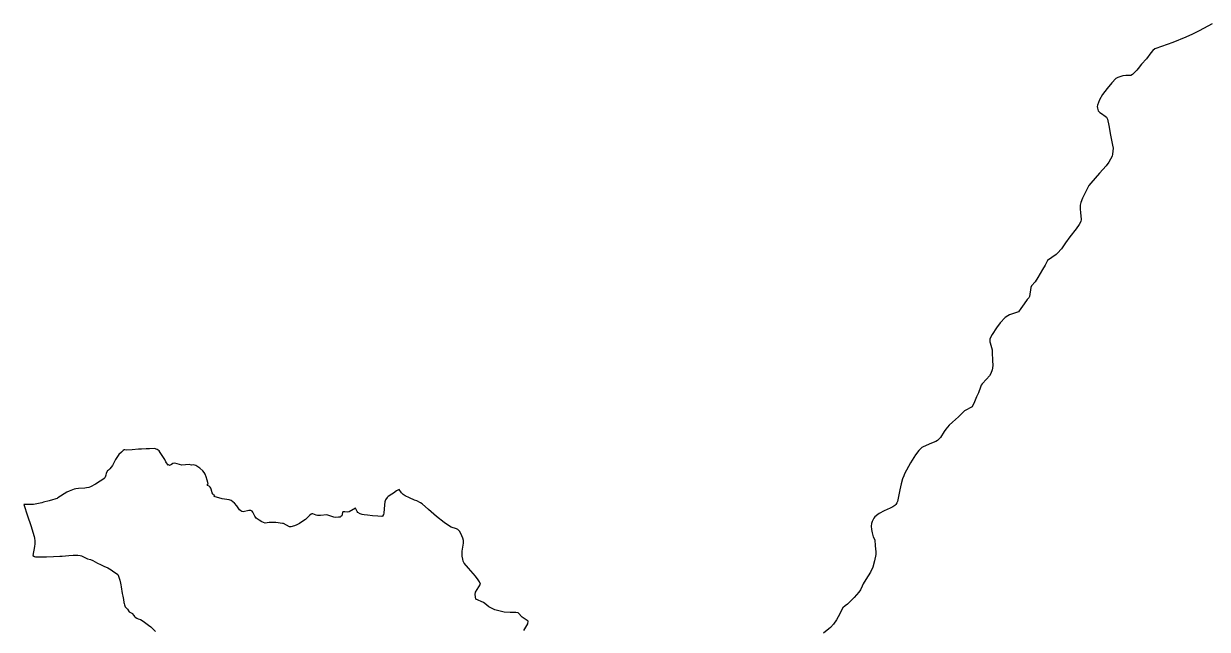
# Model space of a CAD drawing. Extents: x 1189447 to 1205702, y 6141591 to 6152844.
# Drawn here: x 1189447 to 1197574, y 6145799 to 6149959 of the extents above; entities that cross this region are included whole.
import ezdxf

# ---------------------------------------------------------------- set-up
doc = ezdxf.new("R2010")
doc.units = 0
doc.linetypes.add('CONTINU', pattern=[0])
doc.layers.add('1SECTION', color=7, linetype='CONTINU')

msp = doc.modelspace()

# ---------------------------------------------------------------- linework, layer by layer
at = {"layer": '1SECTION'}
for points in [[(1197607.2, 6149959), (1197518.39, 6149909.89), (1197473.48, 6149887.43), (1197426.94, 6149866.05), (1197338.46, 6149830.14), (1197220.44, 6149789.35), (1197213.82, 6149785.86), (1197199.59, 6149775.2), (1197186.09, 6149758.76), (1197156.08, 6149717.01), (1197122.71, 6149681.43), (1197098.94, 6149650.89), (1197090.76, 6149640.59), (1197061.31, 6149610.77), (1197049.37, 6149603.24), (1197013.91, 6149603.69), (1196994.59, 6149600.92), (1196959.1, 6149590.33), (1196945.47, 6149581.77), (1196919.67, 6149551.93), (1196886.64, 6149513.73), (1196854.34, 6149471.67), (1196833.75, 6149435.67), (1196819.82, 6149399.5), (1196818.5, 6149390.16), (1196819.85, 6149377.76), (1196825.46, 6149360.58), (1196828.8, 6149356.23), (1196836.52, 6149348.93), (1196846.94, 6149341.59), (1196873.17, 6149324.66), (1196882.11, 6149315.88), (1196888.09, 6149303.02), (1196898.72, 6149259.43), (1196909.37, 6149193.88), (1196923.88, 6149124.55), (1196926.77, 6149102.92), (1196924.07, 6149062.89), (1196920.15, 6149048.84), (1196899.13, 6149006.99), (1196879.2, 6148981.61), (1196833.89, 6148931.44), (1196775.61, 6148863.96), (1196761.38, 6148846.84), (1196728.22, 6148782.47), (1196716.58, 6148759.75), (1196705.6, 6148730.01), (1196701.49, 6148711.7), (1196701.49, 6148685.91), (1196702.53, 6148661.23), (1196708.32, 6148614.22), (1196706.27, 6148600.24), (1196695.4, 6148579.57), (1196673.08, 6148549.83), (1196629.69, 6148495.03), (1196600.72, 6148454.02), (1196572.23, 6148412.65), (1196546.25, 6148382.27), (1196536.34, 6148373.25), (1196476.95, 6148332.82), (1196474.13, 6148328.77), (1196460.36, 6148301.19), (1196442.56, 6148271.56), (1196410.87, 6148216.42), (1196392.52, 6148186.36), (1196367.35, 6148157.58), (1196362.71, 6148146.3), (1196354.1, 6148086.23), (1196348.02, 6148076.96), (1196337.94, 6148064), (1196317.47, 6148035.37), (1196293.58, 6148001.89), (1196278.11, 6147979.27), (1196214.92, 6147958.47), (1196203.54, 6147952.37), (1196186.69, 6147940.74), (1196152.37, 6147903.72), (1196127.58, 6147870.79), (1196097.51, 6147824.18), (1196080.81, 6147794.81), (1196082.13, 6147773.96), (1196083.66, 6147767.03), (1196092.38, 6147735.24), (1196096.05, 6147718.06), (1196097.05, 6147688.14), (1196098.53, 6147657.09), (1196099.56, 6147642.41), (1196102.25, 6147614.28), (1196100.19, 6147592.94), (1196097.83, 6147582.04), (1196088.55, 6147555.9), (1196079.14, 6147539.68), (1196058.92, 6147518.4), (1196028.72, 6147486.51), (1196022.03, 6147475.23), (1196016.81, 6147462.04), (1196002.16, 6147423.54), (1195989.7, 6147397.06), (1195975.07, 6147362.19), (1195960.21, 6147327.52), (1195908.15, 6147299.85), (1195865.12, 6147259.81), (1195824.46, 6147221.22), (1195801.38, 6147200.81), (1195778.11, 6147174.81), (1195767.19, 6147158.31), (1195741.65, 6147116.57), (1195722.28, 6147096.76), (1195710.38, 6147090.09), (1195681.47, 6147077.31), (1195623.22, 6147053.49), (1195614.06, 6147048.28), (1195593.35, 6147026.63), (1195570.48, 6146997.84), (1195536.01, 6146943.73), (1195495.92, 6146867.02), (1195489.36, 6146853.04), (1195482.22, 6146832.36), (1195472.46, 6146799.71), (1195463.39, 6146757.76), (1195446.03, 6146678.41), (1195442.03, 6146667.1), (1195435.53, 6146657.5), (1195429.05, 6146650.48), (1195414.02, 6146640.72), (1195397.08, 6146632.44), (1195355.01, 6146613.2), (1195320.36, 6146594.36), (1195311.98, 6146588.93), (1195291.05, 6146571.37), (1195284.18, 6146561.79), (1195272.79, 6146540.29), (1195267.91, 6146526.6), (1195266.29, 6146508.26), (1195267.99, 6146485.03), (1195271.92, 6146461.97), (1195279.62, 6146434.07), (1195290.26, 6146413.32), (1195293.6, 6146372.75), (1195297.66, 6146332.31), (1195297.14, 6146313.26), (1195290.1, 6146269.77), (1195276.52, 6146226.65), (1195261.43, 6146192.42), (1195229.58, 6146141.49), (1195211.8, 6146111.44), (1195204.57, 6146096.41), (1195193.74, 6146071.44), (1195181.53, 6146054.9), (1195149.92, 6146018.64), (1195102.84, 6145971.67), (1195087.15, 6145960.48), (1195071.15, 6145948.03), (1195038.74, 6145884.97), (1195028.24, 6145864.3), (1195008.05, 6145834.14), (1194986.94, 6145812.06), (1194975.78, 6145802.24), (1194938.92, 6145773.5)], [(1192880.86, 6145790.45), (1192909.11, 6145836.33), (1192910.78, 6145854.3), (1192869.91, 6145882.63), (1192842.39, 6145913.36), (1192825.75, 6145915.95), (1192786.53, 6145915.76), (1192746.01, 6145918.1), (1192692.4, 6145930.8), (1192682.05, 6145934.35), (1192641.46, 6145954.67), (1192613.84, 6145976.17), (1192604.98, 6145982.71), (1192550.97, 6146006.81), (1192547, 6146038.51), (1192550.04, 6146054.47), (1192583.33, 6146109.96), (1192576.06, 6146126.12), (1192567.14, 6146140.02), (1192548.45, 6146164.25), (1192501.14, 6146220.03), (1192471.78, 6146254.71), (1192465.26, 6146268.3), (1192461.72, 6146282.37), (1192457.81, 6146302.91), (1192456.95, 6146335.74), (1192466.93, 6146391.95), (1192466.34, 6146408.54), (1192461.96, 6146424.6), (1192456.07, 6146440.7), (1192452.43, 6146447.64), (1192438.5, 6146472.76), (1192428.95, 6146485.1), (1192418.58, 6146490.25), (1192382.96, 6146500.66), (1192370.68, 6146507.6), (1192333.35, 6146533.49), (1192282.24, 6146573.26), (1192226.58, 6146622.14), (1192182.95, 6146661.33), (1192172.53, 6146667.98), (1192145.69, 6146681.57), (1192131.62, 6146686.71), (1192095.66, 6146702.74), (1192067.1, 6146715.74), (1192052.51, 6146725.89), (1192041.48, 6146737.31), (1192025.73, 6146760.09), (1192007.93, 6146750.22), (1191985.37, 6146733.71), (1191975.61, 6146727.52), (1191949.03, 6146712.08), (1191942.39, 6146705.79), (1191931.65, 6146688.13), (1191926.06, 6146674.13), (1191923.61, 6146655.48), (1191919.76, 6146596.94), (1191917.49, 6146587.29), (1191911.62, 6146575.97), (1191905.97, 6146574.14), (1191879.32, 6146576.53), (1191843.18, 6146578.71), (1191808.75, 6146582.79), (1191785.03, 6146585.32), (1191770.8, 6146588.75), (1191758.01, 6146593.15), (1191741.98, 6146602.04), (1191737.08, 6146608.05), (1191725.03, 6146632.4), (1191682.28, 6146605.88), (1191670.04, 6146604.55), (1191651.48, 6146607.19), (1191639.06, 6146606.41), (1191636.4, 6146602.04), (1191630.58, 6146579.83), (1191625.65, 6146573.14), (1191619.86, 6146570.54), (1191608.74, 6146568.68), (1191591.32, 6146567.8), (1191577.22, 6146570.62), (1191528.46, 6146586.22), (1191484.47, 6146581.47), (1191471.63, 6146580.68), (1191465.27, 6146581.05), (1191456.09, 6146582.97), (1191431.57, 6146591.46), (1191426.39, 6146592.37), (1191422.17, 6146591.12), (1191411.1, 6146583), (1191381.07, 6146554.59), (1191370.76, 6146546.47), (1191340.24, 6146525.41), (1191323.27, 6146516.77), (1191306.71, 6146509.72), (1191282.38, 6146502.57), (1191272.37, 6146502.83), (1191231.27, 6146525.16), (1191224.71, 6146527.27), (1191179.02, 6146532.64), (1191146.18, 6146534.19), (1191132.34, 6146533.73), (1191105.87, 6146529.44), (1191094.32, 6146532.09), (1191081.65, 6146538.17), (1191064.94, 6146548.15), (1191044.09, 6146563.75), (1191034.5, 6146577.11), (1191019.71, 6146604.67), (1191015.22, 6146610.67), (1191006.77, 6146615.76), (1190993.22, 6146615.56), (1190954.39, 6146606.12), (1190944.1, 6146607.82), (1190937.18, 6146613.04), (1190930.05, 6146619.72), (1190920.65, 6146633.25), (1190909.59, 6146647.61), (1190894.03, 6146665.74), (1190883.33, 6146676.04), (1190870.81, 6146683.4), (1190858.44, 6146687.82), (1190809.35, 6146696.06), (1190754.09, 6146711.98), (1190759.82, 6146718.99), (1190751.42, 6146722.56), (1190749.03, 6146724.2), (1190744.82, 6146729.56), (1190740.76, 6146737.55), (1190734.78, 6146762.41), (1190732.07, 6146769.07), (1190728.51, 6146774.88), (1190720.62, 6146782.12), (1190709.02, 6146787.45), (1190707.92, 6146790.67), (1190711.8, 6146795.74), (1190712.95, 6146798.6), (1190707.98, 6146823.89), (1190699.19, 6146845.64), (1190693.4, 6146865.89), (1190686.88, 6146876.39), (1190677.15, 6146887.14), (1190656.25, 6146905.97), (1190628.16, 6146924.36), (1190620.41, 6146926.99), (1190611.06, 6146928.25), (1190599.13, 6146926.02), (1190582.43, 6146930.97), (1190558.88, 6146929.89), (1190532.08, 6146926.6), (1190501.89, 6146936.89), (1190481.63, 6146940.82), (1190471.86, 6146937.58), (1190461.16, 6146930.41), (1190448.47, 6146924.47), (1190443.11, 6146928.61), (1190438.65, 6146927.56), (1190424.21, 6146948.57), (1190416.14, 6146965.73), (1190385.12, 6147014.45), (1190376.45, 6147025.51), (1190364.74, 6147035.51), (1190346.31, 6147041.02), (1190310.56, 6147038.77), (1190289.18, 6147038.29), (1190255.76, 6147036.16), (1190236.1, 6147035.75), (1190191.55, 6147033.1), (1190153.22, 6147029.19), (1190141.14, 6147032.64), (1190136.98, 6147031.15), (1190129.32, 6147026.58), (1190118.22, 6147017.2), (1190100.63, 6146998.97), (1190085.99, 6146979.38), (1190077.45, 6146965.89), (1190056.81, 6146924.65), (1190038.48, 6146900.5), (1190029.74, 6146893.37), (1190022.6, 6146887.24), (1190013.78, 6146872.54), (1190011.37, 6146857.29), (1190009.86, 6146850.59), (1190004.91, 6146840.19), (1189999.86, 6146834.74), (1189991.61, 6146827.82), (1189971.12, 6146815.96), (1189939.09, 6146795.94), (1189904.88, 6146777.74), (1189893.84, 6146773.85), (1189878.62, 6146770.76), (1189867.1, 6146769.51), (1189824.42, 6146766.38), (1189806.12, 6146764.74), (1189792.86, 6146761.28), (1189759.29, 6146748.5), (1189744.41, 6146740.36), (1189682.43, 6146701.78), (1189676.82, 6146698.88), (1189668.04, 6146694.78), (1189661.25, 6146692.2), (1189645.78, 6146687.81), (1189622.58, 6146681.89), (1189583, 6146671.57), (1189572.8, 6146669.1), (1189536.34, 6146661.22), (1189514.84, 6146656.67), (1189505.96, 6146655.69), (1189447.01, 6146655.64), (1189474.04, 6146578.36), (1189495.85, 6146512.75), (1189518.83, 6146436.74), (1189521.79, 6146425.37), (1189524.14, 6146407), (1189523.09, 6146385.6), (1189520.89, 6146369.17), (1189509.68, 6146306.26), (1189521.16, 6146299.85), (1189527.24, 6146298.25), (1189535.41, 6146297.26), (1189604.01, 6146297.42), (1189651.23, 6146299.44), (1189695.97, 6146302.75), (1189712.34, 6146302.13), (1189757.56, 6146306.34), (1189785.78, 6146309.26), (1189798.93, 6146309.7), (1189819.96, 6146308.13), (1189834.46, 6146306.05), (1189843.66, 6146302.99), (1189884.44, 6146283.83), (1189906.21, 6146278.21), (1189922.06, 6146271.35), (1189955, 6146254.37), (1189975.54, 6146245.31), (1189998.26, 6146233.75), (1190025.77, 6146220.77), (1190047.24, 6146207.38), (1190066.86, 6146194.03), (1190084.66, 6146182.21), (1190093.55, 6146175.72), (1190096.15, 6146170.81), (1190106.62, 6146137.83), (1190112.55, 6146117.47), (1190114.42, 6146105.53), (1190117.39, 6146091.4), (1190124.04, 6146044.49), (1190128.17, 6146026.46), (1190131.27, 6146014.72), (1190133.55, 6146003.63), (1190135.38, 6145982.96), (1190137.2, 6145976.02), (1190140.43, 6145967.54), (1190144.09, 6145953.13), (1190159.35, 6145938.73), (1190171.99, 6145920.34), (1190176.92, 6145916.91), (1190188.6, 6145910.68), (1190191.94, 6145907.45), (1190202.32, 6145893.39), (1190206.94, 6145887.63), (1190213.59, 6145883.01), (1190224.1, 6145876.72), (1190232.39, 6145872.37), (1190248.24, 6145867.04), (1190260.55, 6145860.31), (1190276.22, 6145849.24), (1190285.45, 6145842.04), (1190305.21, 6145828.77), (1190319.58, 6145816.87), (1190334.49, 6145803.04), (1190351.12, 6145783.99)]]:
    msp.add_lwpolyline(points, dxfattribs=at)

doc.saveas('drawing.dxf')
